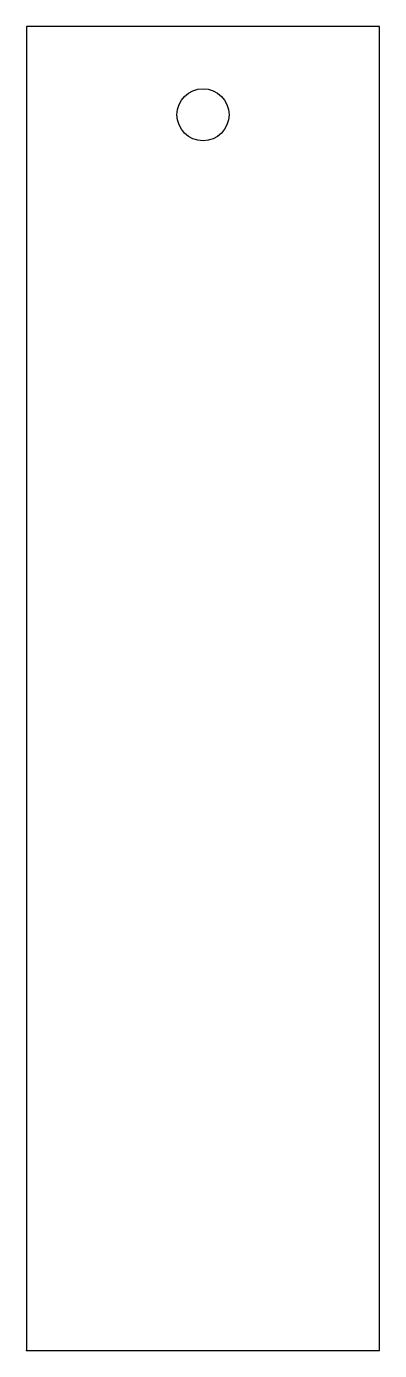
# Model space of a CAD drawing. Header units: centimetres. Extents: x 0 to 4, y 0 to 15.
import ezdxf

# ---------------------------------------------------------------- set-up
doc = ezdxf.new("R2010")
doc.units = ezdxf.units.CM
doc.header["$MEASUREMENT"] = 0
doc.layers.add('samson_post v2_Sketch1', color=7, linetype='Continuous')

msp = doc.modelspace()

# ---------------------------------------------------------------- linework, layer by layer
at = {"layer": 'samson_post v2_Sketch1'}
for p, q in [((4, 15), (0, 15)), ((0, 15), (0, 0)), ((4, 0), (4, 15)), ((0, 0), (4, 0))]:
    msp.add_line(p, q, dxfattribs=at)
msp.add_circle((2, 14), 0.295, dxfattribs=at)
msp.add_point((0, 0), dxfattribs=at)

doc.saveas('drawing.dxf')
